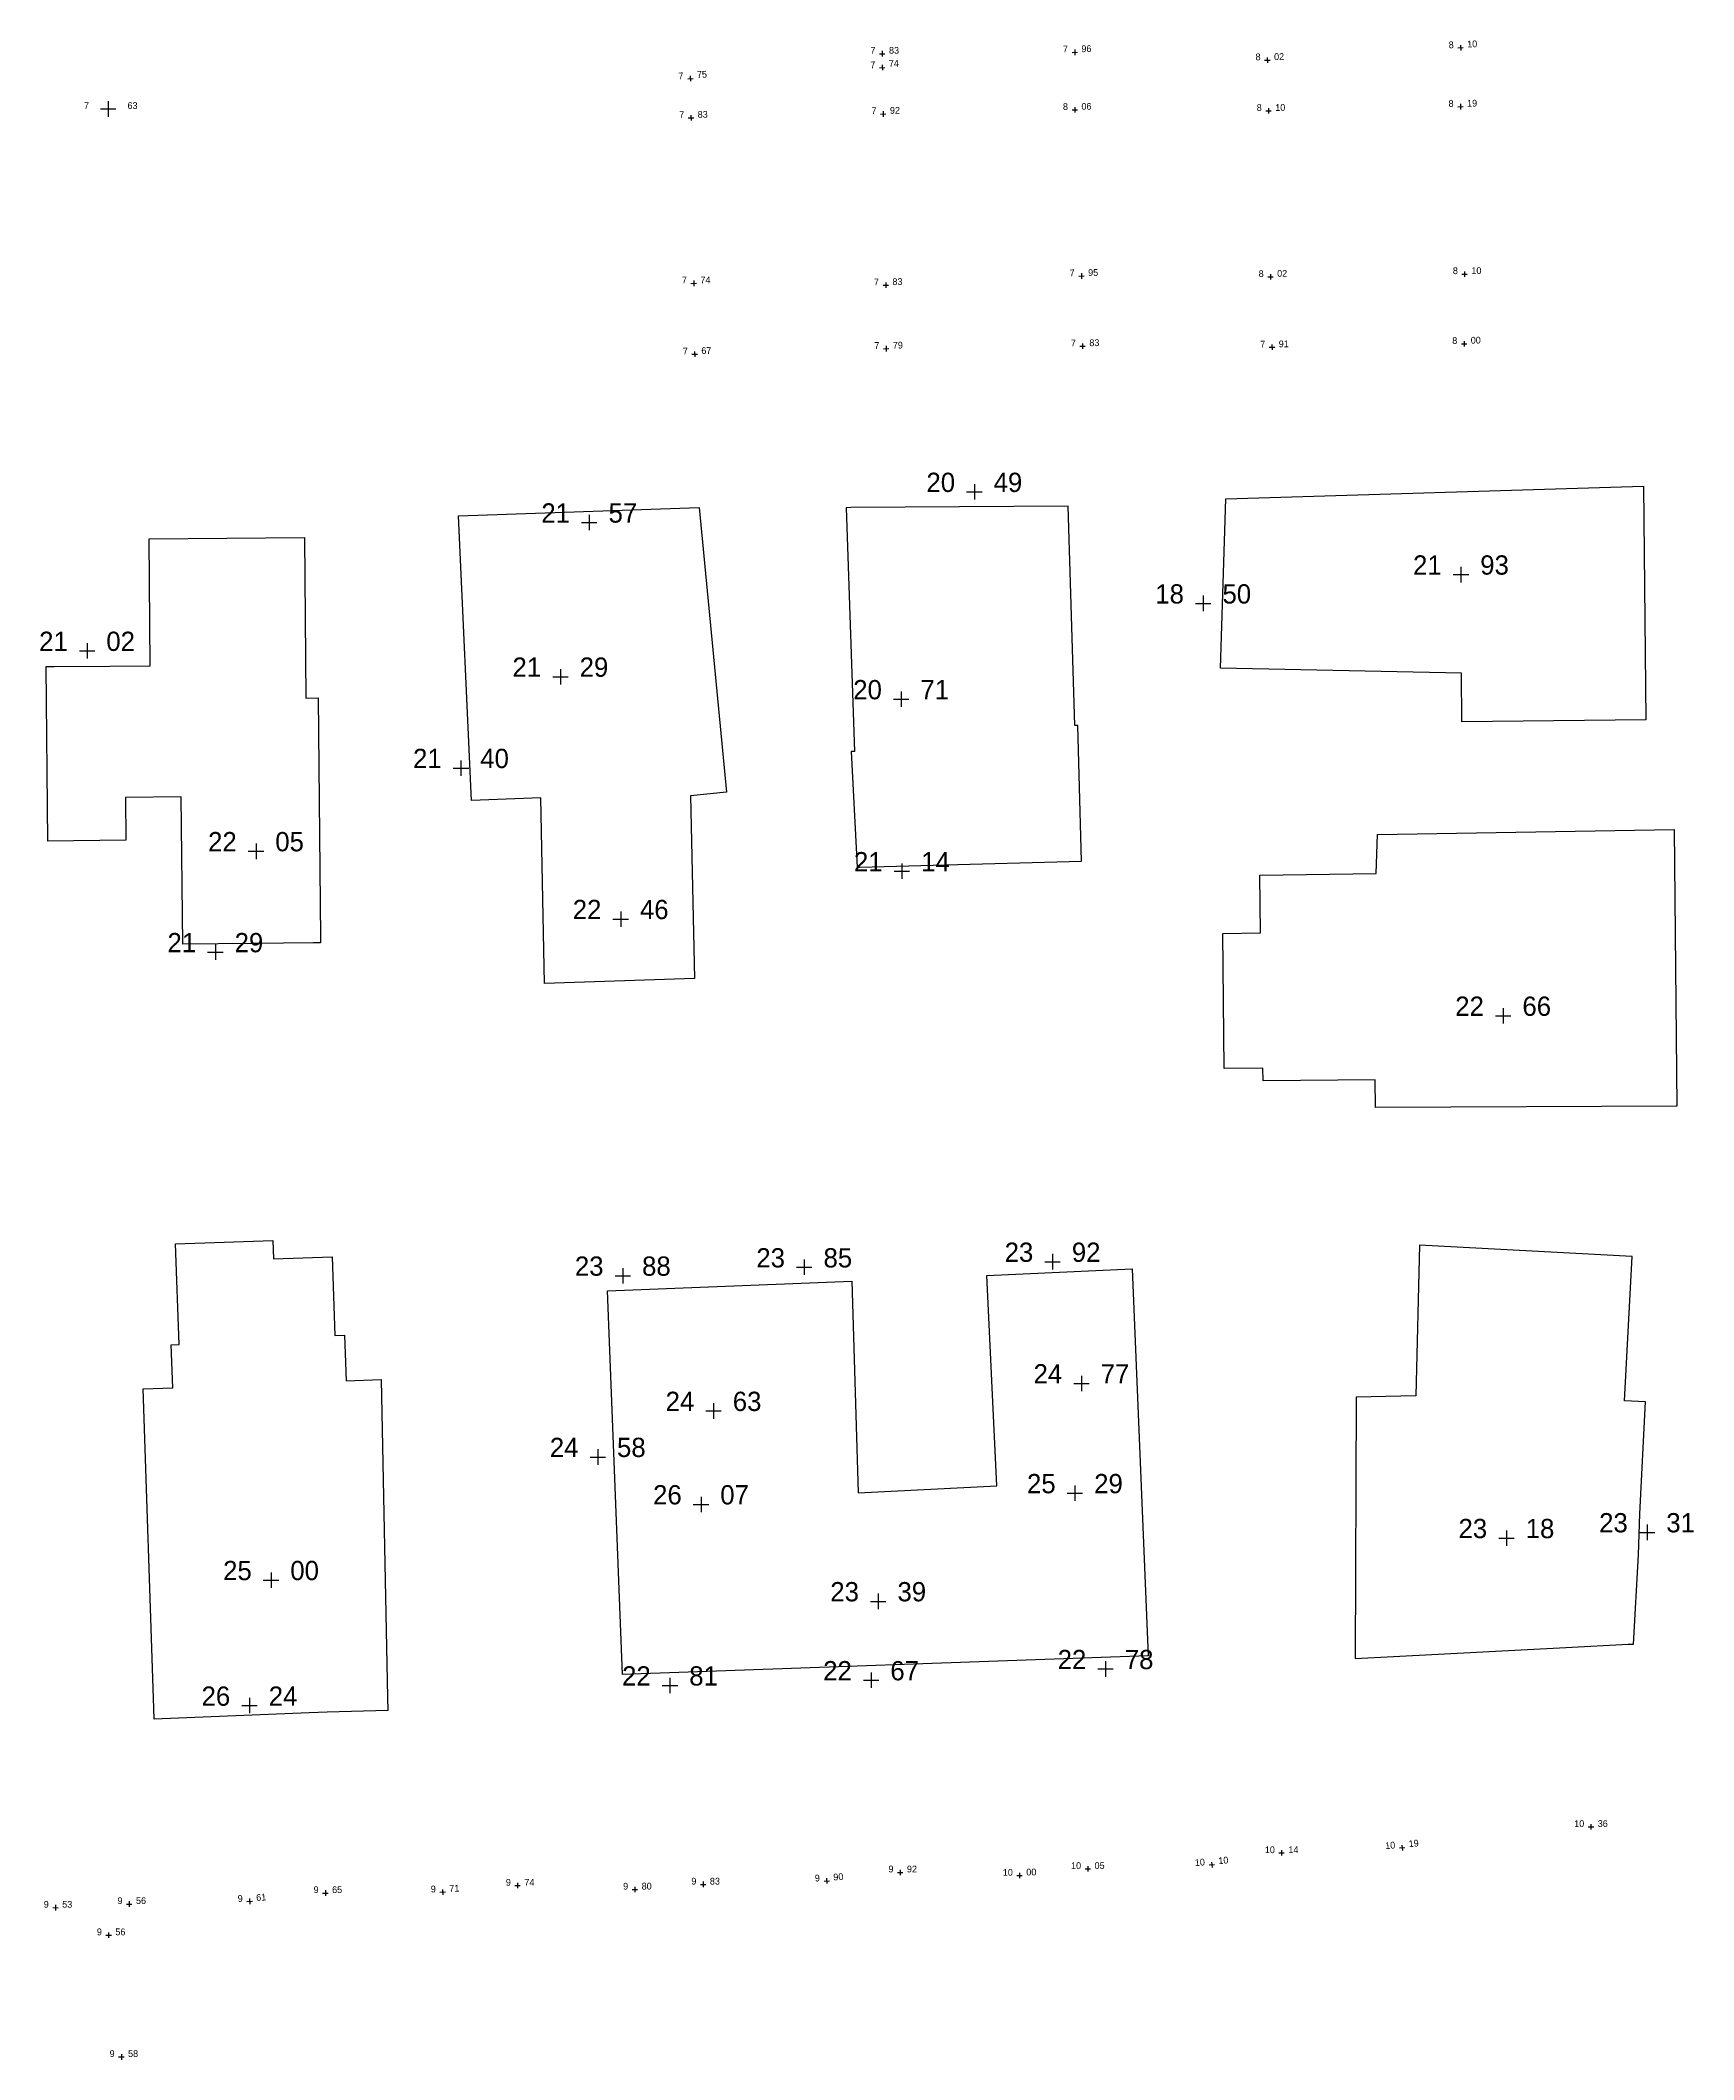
# Model space of a CAD drawing. Header units: inches. Extents: x 179019 to 255520, y 666000 to 809980.
# Drawn here: x 255429.7 to 255515.6, y 809351.8 to 809456.6 of the extents above; entities that cross this region are included whole.
import ezdxf
from ezdxf.enums import TextEntityAlignment as Align

# ---------------------------------------------------------------- set-up
doc = ezdxf.new("R2010")
doc.units = ezdxf.units.IN
doc.header["$MEASUREMENT"] = 0
for name, color, linetype in [('building levels', 6, 'Continuous'), ('orig buildings', 3, 'Continuous'), ('street levels', 5, 'Continuous')]:
    doc.layers.add(name, color=color, linetype=linetype)
doc.styles.add('hebtxt', font='hebtxt')

# ---------------------------------------------------------------- blocks, each defined once
blk = doc.blocks.new('1505')
for points in [[(-0.4, 0), (0.4, 0)], [(0, 0.4), (0, -0.4)]]:
    blk.add_lwpolyline(points)
at = {"style": 'hebtxt'}
blk.add_attdef('METER', text='', height=2, dxfattribs=at).set_placement((-1, 0), align=Align.RIGHT)
blk.add_attdef('CENTIMETER', (1, 0), '', height=2, dxfattribs=at)
blk = doc.blocks.new('1503')
for points in [[(-0.4, 0), (0.4, 0)], [(0, 0.4), (0, -0.4)]]:
    blk.add_lwpolyline(points)
at = {"style": 'hebtxt'}
blk.add_attdef('METER', text='', height=2, dxfattribs=at).set_placement((-1, 0), align=Align.RIGHT)
blk.add_attdef('CENTIMETER', (1, 0), '', height=2, dxfattribs=at)

msp = doc.modelspace()

# ---------------------------------------------------------------- linework, layer by layer
at = {"layer": 'orig buildings'}
for points, elevation in [([(255491.28, 809432.8), (255512.96, 809433.46), (255513.09, 809421.32), (255503.53, 809421.22), (255503.52, 809423.74), (255491.01, 809424)], 22.31), ([(255451.46, 809431.91), (255463.95, 809432.35), (255465.36, 809417.57), (255463.5, 809417.38), (255463.7, 809407.89), (255455.92, 809407.64), (255455.73, 809417.28), (255452.12, 809417.13)], 19.75), ([(255486.43, 809392.82), (255487.26, 809372.74), (255459.97, 809371.77), (255459.19, 809391.69), (255471.87, 809392.19), (255472.2, 809381.21), (255479.39, 809381.57), (255478.88, 809392.49)], 22.31)]:
    msp.add_lwpolyline(points, close=True, dxfattribs=dict(at, elevation=elevation))
for points in [[(255499.16, 809415.37), (255514.55, 809415.63), (255514.69, 809401.28), (255499.05, 809401.21), (255499.03, 809402.64), (255493.22, 809402.58), (255493.21, 809403.24), (255491.2, 809403.22), (255491.13, 809410.24), (255493.08, 809410.26), (255493.05, 809413.27), (255499.09, 809413.34), (255499.16, 809415.37)], [(255447.76, 809370.58), (255447.78, 809369.91), (255444.64, 809369.81), (255443.7, 809369.78), (255435.66, 809369.45), (255435.62, 809370.54), (255435.08, 809386.6), (255436.62, 809386.66), (255436.54, 809388.89), (255436.95, 809388.9), (255436.76, 809394.13), (255441.81, 809394.3), (255441.85, 809393.35), (255444.89, 809393.45), (255445.04, 809389.37), (255445.54, 809389.38), (255445.62, 809387.02), (255447.44, 809387.08)]]:
    msp.add_lwpolyline(points, close=True, dxfattribs=at)
for points in [[(255483.79, 809413.98, 22.7), (255483.61, 809421.03, 22.64), (255483.44, 809421.03, 22.64), (255483.1, 809432.41, 0), (255471.82, 809432.35, -0.02), (255471.57, 809432.33, 0), (255472, 809419.68, 22.39), (255471.84, 809419.68, 22.34), (255472.15, 809413.68, 22.46), (255472.29, 809413.68, 22.46), (255476.09, 809413.78, 22.54), (255483.79, 809413.98, 22.7)], [(255444.28, 809409.75, 22.15), (255443.91, 809409.75, 22.15), (255440.82, 809409.72, 22.18), (255437.14, 809409.68, 22.2), (255437.06, 809417.32, 22.13), (255434.17, 809417.29, 22.14), (255434.19, 809415.07, 22.16), (255430.14, 809415.03, 22.15), (255430.05, 809424.09, 22.27), (255430.46, 809424.09, 22.26), (255433.36, 809424.11, 22.2), (255435.45, 809424.13, 22.15), (255435.4, 809430.71, 21.71), (255443.45, 809430.78, 21.65), (255443.52, 809422.45, 23.28), (255444.17, 809422.46, 23.28), (255444.28, 809410.02, 22.17), (255444.28, 809409.75, 22.15)], [(255497.99, 809372.61, 0), (255508.94, 809373.17, -0.04), (255512.17, 809373.35, 0), (255512.44, 809373.35, 0), (255512.7, 809377.99, 24.36), (255512.78, 809380.11, 24.35), (255513.07, 809385.92, 0), (255511.98, 809385.97, 0), (255512.38, 809393.46, 0), (255501.33, 809394.05, 24.95), (255501.14, 809386.23, 24.85), (255498.05, 809386.17, 0.05), (255497.99, 809372.61, 0)]]:
    msp.add_polyline3d(points, close=True, dxfattribs=at)

# ---------------------------------------------------------------- block references
at = {"layer": 'building levels'}
ref = msp.add_blockref('1505', (255478.23, 809433.16, 20.49), dxfattribs=at)
ref.add_attrib('METER', '20', dxfattribs={"layer": '0', "height": 1, "style": 'hebtxt'}).set_placement((255477.23, 809433.15, 20.49), align=Align.RIGHT)
ref.add_attrib('CENTIMETER', '49', (255479.23, 809433.15, 20.49), dxfattribs={"layer": '0', "height": 1, "style": 'hebtxt'})
ref = msp.add_blockref('1505', (255458.24, 809431.57, 21.57), dxfattribs=at)
ref.add_attrib('METER', '21', dxfattribs={"layer": '0', "height": 1, "style": 'hebtxt'}).set_placement((255457.24, 809431.56, 21.57), align=Align.RIGHT)
ref.add_attrib('CENTIMETER', '57', (255459.24, 809431.56, 21.57), dxfattribs={"layer": '0', "height": 1, "style": 'hebtxt'})
ref = msp.add_blockref('1505', (255503.49, 809428.86, 21.93), dxfattribs=at)
ref.add_attrib('METER', '21', dxfattribs={"layer": '0', "height": 1, "style": 'hebtxt'}).set_placement((255502.49, 809428.86, 21.93), align=Align.RIGHT)
ref.add_attrib('CENTIMETER', '93', (255504.49, 809428.86, 21.93), dxfattribs={"layer": '0', "height": 1, "style": 'hebtxt'})
ref = msp.add_blockref('1505', (255490.11, 809427.37, 18.5), dxfattribs=at)
ref.add_attrib('METER', '18', dxfattribs={"layer": '0', "height": 1, "style": 'hebtxt'}).set_placement((255489.11, 809427.36, 18.5), align=Align.RIGHT)
ref.add_attrib('CENTIMETER', '50', (255491.11, 809427.36, 18.5), dxfattribs={"layer": '0', "height": 1, "style": 'hebtxt'})
ref = msp.add_blockref('1505', (255432.17, 809424.91, 21.02), dxfattribs=at)
ref.add_attrib('METER', '21', dxfattribs={"layer": '0', "height": 1, "style": 'hebtxt'}).set_placement((255431.17, 809424.9, 21.02), align=Align.RIGHT)
ref.add_attrib('CENTIMETER', '02', (255433.17, 809424.9, 21.02), dxfattribs={"layer": '0', "height": 1, "style": 'hebtxt'})
ref = msp.add_blockref('1505', (255456.74, 809423.56, 21.29), dxfattribs=at)
ref.add_attrib('METER', '21', dxfattribs={"layer": '0', "height": 1, "style": 'hebtxt'}).set_placement((255455.74, 809423.56, 21.29), align=Align.RIGHT)
ref.add_attrib('CENTIMETER', '29', (255457.74, 809423.56, 21.29), dxfattribs={"layer": '0', "height": 1, "style": 'hebtxt'})
ref = msp.add_blockref('1505', (255474.43, 809422.39, 20.71), dxfattribs=at)
ref.add_attrib('METER', '20', dxfattribs={"layer": '0', "height": 1, "style": 'hebtxt'}).set_placement((255473.43, 809422.39, 20.71), align=Align.RIGHT)
ref.add_attrib('CENTIMETER', '71', (255475.43, 809422.39, 20.71), dxfattribs={"layer": '0', "height": 1, "style": 'hebtxt'})
ref = msp.add_blockref('1505', (255451.58, 809418.82, 21.4), dxfattribs=at)
ref.add_attrib('METER', '21', dxfattribs={"layer": '0', "height": 1, "style": 'hebtxt'}).set_placement((255450.58, 809418.82, 21.4), align=Align.RIGHT)
ref.add_attrib('CENTIMETER', '40', (255452.58, 809418.82, 21.4), dxfattribs={"layer": '0', "height": 1, "style": 'hebtxt'})
ref = msp.add_blockref('1505', (255440.94, 809414.5, 22.05), dxfattribs=at)
ref.add_attrib('METER', '22', dxfattribs={"layer": '0', "height": 1, "style": 'hebtxt'}).set_placement((255439.94, 809414.5, 22.05), align=Align.RIGHT)
ref.add_attrib('CENTIMETER', '05', (255441.94, 809414.5, 22.05), dxfattribs={"layer": '0', "height": 1, "style": 'hebtxt'})
ref = msp.add_blockref('1505', (255474.47, 809413.47, 21.14), dxfattribs=at)
ref.add_attrib('METER', '21', dxfattribs={"layer": '0', "height": 1, "style": 'hebtxt'}).set_placement((255473.47, 809413.46, 21.14), align=Align.RIGHT)
ref.add_attrib('CENTIMETER', '14', (255475.47, 809413.46, 21.14), dxfattribs={"layer": '0', "height": 1, "style": 'hebtxt'})
ref = msp.add_blockref('1505', (255459.87, 809410.98, 22.46), dxfattribs=at)
ref.add_attrib('METER', '22', dxfattribs={"layer": '0', "height": 1, "style": 'hebtxt'}).set_placement((255458.87, 809410.98, 22.46), align=Align.RIGHT)
ref.add_attrib('CENTIMETER', '46', (255460.87, 809410.98, 22.46), dxfattribs={"layer": '0', "height": 1, "style": 'hebtxt'})
ref = msp.add_blockref('1505', (255438.83, 809409.27, 21.29), dxfattribs=at)
ref.add_attrib('METER', '21', dxfattribs={"layer": '0', "height": 1, "style": 'hebtxt'}).set_placement((255437.83, 809409.26, 21.29), align=Align.RIGHT)
ref.add_attrib('CENTIMETER', '29', (255439.83, 809409.26, 21.29), dxfattribs={"layer": '0', "height": 1, "style": 'hebtxt'})
ref = msp.add_blockref('1505', (255505.68, 809405.96, 22.66), dxfattribs=at)
ref.add_attrib('METER', '22', dxfattribs={"layer": '0', "height": 1, "style": 'hebtxt'}).set_placement((255504.68, 809405.96, 22.66), align=Align.RIGHT)
ref.add_attrib('CENTIMETER', '66', (255506.68, 809405.96, 22.66), dxfattribs={"layer": '0', "height": 1, "style": 'hebtxt'})
ref = msp.add_blockref('1505', (255459.98, 809392.47, 23.88), dxfattribs=at)
ref.add_attrib('METER', '23', dxfattribs={"layer": '0', "height": 1, "style": 'hebtxt'}).set_placement((255458.98, 809392.47, 23.88), align=Align.RIGHT)
ref.add_attrib('CENTIMETER', '88', (255460.98, 809392.47, 23.88), dxfattribs={"layer": '0', "height": 1, "style": 'hebtxt'})
ref = msp.add_blockref('1505', (255469.4, 809392.91, 23.85), dxfattribs=at)
ref.add_attrib('METER', '23', dxfattribs={"layer": '0', "height": 1, "style": 'hebtxt'}).set_placement((255468.4, 809392.9, 23.85), align=Align.RIGHT)
ref.add_attrib('CENTIMETER', '85', (255470.4, 809392.9, 23.85), dxfattribs={"layer": '0', "height": 1, "style": 'hebtxt'})
ref = msp.add_blockref('1505', (255482.29, 809393.2, 23.92), dxfattribs=at)
ref.add_attrib('METER', '23', dxfattribs={"layer": '0', "height": 1, "style": 'hebtxt'}).set_placement((255481.29, 809393.19, 23.92), align=Align.RIGHT)
ref.add_attrib('CENTIMETER', '92', (255483.29, 809393.19, 23.92), dxfattribs={"layer": '0', "height": 1, "style": 'hebtxt'})
ref = msp.add_blockref('1505', (255483.79, 809386.88, 24.77), dxfattribs=at)
ref.add_attrib('METER', '24', dxfattribs={"layer": '0', "height": 1, "style": 'hebtxt'}).set_placement((255482.79, 809386.88, 24.77), align=Align.RIGHT)
ref.add_attrib('CENTIMETER', '77', (255484.79, 809386.88, 24.77), dxfattribs={"layer": '0', "height": 1, "style": 'hebtxt'})
ref = msp.add_blockref('1505', (255464.69, 809385.45, 24.63), dxfattribs=at)
ref.add_attrib('METER', '24', dxfattribs={"layer": '0', "height": 1, "style": 'hebtxt'}).set_placement((255463.69, 809385.45, 24.63), align=Align.RIGHT)
ref.add_attrib('CENTIMETER', '63', (255465.69, 809385.45, 24.63), dxfattribs={"layer": '0', "height": 1, "style": 'hebtxt'})
ref = msp.add_blockref('1505', (255458.68, 809383.06, 24.58), dxfattribs=at)
ref.add_attrib('METER', '24', dxfattribs={"layer": '0', "height": 1, "style": 'hebtxt'}).set_placement((255457.68, 809383.06, 24.58), align=Align.RIGHT)
ref.add_attrib('CENTIMETER', '58', (255459.68, 809383.06, 24.58), dxfattribs={"layer": '0', "height": 1, "style": 'hebtxt'})
ref = msp.add_blockref('1505', (255483.45, 809381.18, 25.29), dxfattribs=at)
ref.add_attrib('METER', '25', dxfattribs={"layer": '0', "height": 1, "style": 'hebtxt'}).set_placement((255482.45, 809381.18, 25.29), align=Align.RIGHT)
ref.add_attrib('CENTIMETER', '29', (255484.45, 809381.18, 25.29), dxfattribs={"layer": '0', "height": 1, "style": 'hebtxt'})
ref = msp.add_blockref('1505', (255464.04, 809380.6, 26.07), dxfattribs=at)
ref.add_attrib('METER', '26', dxfattribs={"layer": '0', "height": 1, "style": 'hebtxt'}).set_placement((255463.04, 809380.6, 26.07), align=Align.RIGHT)
ref.add_attrib('CENTIMETER', '07', (255465.04, 809380.6, 26.07), dxfattribs={"layer": '0', "height": 1, "style": 'hebtxt'})
ref = msp.add_blockref('1505', (255505.85, 809378.85, 23.18), dxfattribs=at)
ref.add_attrib('METER', '23', dxfattribs={"layer": '0', "height": 1, "style": 'hebtxt'}).set_placement((255504.85, 809378.85, 23.18), align=Align.RIGHT)
ref.add_attrib('CENTIMETER', '18', (255506.85, 809378.85, 23.18), dxfattribs={"layer": '0', "height": 1, "style": 'hebtxt'})
ref = msp.add_blockref('1505', (255513.15, 809379.15, 23.31), dxfattribs=at)
ref.add_attrib('METER', '23', dxfattribs={"layer": '0', "height": 1, "style": 'hebtxt'}).set_placement((255512.15, 809379.15, 23.31), align=Align.RIGHT)
ref.add_attrib('CENTIMETER', '31', (255514.15, 809379.15, 23.31), dxfattribs={"layer": '0', "height": 1, "style": 'hebtxt'})
ref = msp.add_blockref('1505', (255441.72, 809376.67, 25), dxfattribs=at)
ref.add_attrib('METER', '25', dxfattribs={"layer": '0', "height": 1, "style": 'hebtxt'}).set_placement((255440.72, 809376.67, 25), align=Align.RIGHT)
ref.add_attrib('CENTIMETER', '00', (255442.72, 809376.67, 25), dxfattribs={"layer": '0', "height": 1, "style": 'hebtxt'})
ref = msp.add_blockref('1505', (255473.24, 809375.57, 23.39), dxfattribs=at)
ref.add_attrib('METER', '23', dxfattribs={"layer": '0', "height": 1, "style": 'hebtxt'}).set_placement((255472.24, 809375.57, 23.39), align=Align.RIGHT)
ref.add_attrib('CENTIMETER', '39', (255474.24, 809375.57, 23.39), dxfattribs={"layer": '0', "height": 1, "style": 'hebtxt'})
ref = msp.add_blockref('1505', (255485.04, 809372.06, 22.78), dxfattribs=at)
ref.add_attrib('METER', '22', dxfattribs={"layer": '0', "height": 1, "style": 'hebtxt'}).set_placement((255484.04, 809372.05, 22.78), align=Align.RIGHT)
ref.add_attrib('CENTIMETER', '78', (255486.04, 809372.05, 22.78), dxfattribs={"layer": '0', "height": 1, "style": 'hebtxt'})
ref = msp.add_blockref('1505', (255462.43, 809371.2, 22.81), dxfattribs=at)
ref.add_attrib('METER', '22', dxfattribs={"layer": '0', "height": 1, "style": 'hebtxt'}).set_placement((255461.43, 809371.2, 22.81), align=Align.RIGHT)
ref.add_attrib('CENTIMETER', '81', (255463.43, 809371.2, 22.81), dxfattribs={"layer": '0', "height": 1, "style": 'hebtxt'})
ref = msp.add_blockref('1505', (255472.87, 809371.48, 22.67), dxfattribs=at)
ref.add_attrib('METER', '22', dxfattribs={"layer": '0', "height": 1, "style": 'hebtxt'}).set_placement((255471.87, 809371.47, 22.67), align=Align.RIGHT)
ref.add_attrib('CENTIMETER', '67', (255473.87, 809371.47, 22.67), dxfattribs={"layer": '0', "height": 1, "style": 'hebtxt'})
ref = msp.add_blockref('1505', (255440.6, 809370.16, 26.24), dxfattribs=at)
ref.add_attrib('METER', '26', dxfattribs={"layer": '0', "height": 1, "style": 'hebtxt'}).set_placement((255439.6, 809370.15, 26.24), align=Align.RIGHT)
ref.add_attrib('CENTIMETER', '24', (255441.6, 809370.15, 26.24), dxfattribs={"layer": '0', "height": 1, "style": 'hebtxt'})
at = {"layer": 'street levels'}
ref = msp.add_blockref('1503', (255503.47, 809456.21), dxfattribs=dict(at, xscale=0.35, yscale=0.35, zscale=0.35, rotation=2.124925287331975))
ref.add_attrib('METER', '8', dxfattribs={"layer": '0', "height": 0.35, "rotation": 2.1249, "style": 'hebtxt'}).set_placement((255503.12, 809456.19), align=Align.RIGHT)
ref.add_attrib('CENTIMETER', '10', (255503.82, 809456.22), dxfattribs={"layer": '0', "height": 0.35, "rotation": 2.1249, "style": 'hebtxt'})
ref = msp.add_blockref('1503', (255473.45, 809455.18), dxfattribs=dict(at, xscale=0.35, yscale=0.35, zscale=0.35, rotation=3.42180774476755))
ref.add_attrib('METER', '7', dxfattribs={"layer": '0', "height": 0.35, "rotation": 3.4218, "style": 'hebtxt'}).set_placement((255473.1, 809455.15), align=Align.RIGHT)
ref.add_attrib('CENTIMETER', '74', (255473.8, 809455.2), dxfattribs={"layer": '0', "height": 0.35, "rotation": 3.4218, "style": 'hebtxt'})
ref = msp.add_blockref('1503', (255473.45, 809455.9), dxfattribs=dict(at, xscale=0.35, yscale=0.35, zscale=0.35))
ref.add_attrib('METER', '7', dxfattribs={"layer": '0', "height": 0.35, "style": 'hebtxt'}).set_placement((255473.1, 809455.9), align=Align.RIGHT)
ref.add_attrib('CENTIMETER', '83', (255473.8, 809455.9), dxfattribs={"layer": '0', "height": 0.35, "style": 'hebtxt'})
ref = msp.add_blockref('1503', (255483.44, 809455.97), dxfattribs=dict(at, xscale=0.35, yscale=0.35, zscale=0.35, rotation=0.6766756987600939))
ref.add_attrib('METER', '7', dxfattribs={"layer": '0', "height": 0.35, "rotation": 0.6767, "style": 'hebtxt'}).set_placement((255483.09, 809455.97), align=Align.RIGHT)
ref.add_attrib('CENTIMETER', '96', (255483.79, 809455.98), dxfattribs={"layer": '0', "height": 0.35, "rotation": 0.6767, "style": 'hebtxt'})
ref = msp.add_blockref('1503', (255493.44, 809455.56), dxfattribs=dict(at, xscale=0.35, yscale=0.35, zscale=0.35, rotation=0.918071284092258))
ref.add_attrib('METER', '8', dxfattribs={"layer": '0', "height": 0.35, "rotation": 0.9181, "style": 'hebtxt'}).set_placement((255493.09, 809455.56), align=Align.RIGHT)
ref.add_attrib('CENTIMETER', '02', (255493.79, 809455.57), dxfattribs={"layer": '0', "height": 0.35, "rotation": 0.9181, "style": 'hebtxt'})
ref = msp.add_blockref('1503', (255463.49, 809454.61), dxfattribs=dict(at, xscale=0.35, yscale=0.35, zscale=0.35, rotation=3.81407483419359))
ref.add_attrib('METER', '7', dxfattribs={"layer": '0', "height": 0.35, "rotation": 3.8141, "style": 'hebtxt'}).set_placement((255463.14, 809454.58), align=Align.RIGHT)
ref.add_attrib('CENTIMETER', '75', (255463.84, 809454.63), dxfattribs={"layer": '0', "height": 0.35, "rotation": 3.8141, "style": 'hebtxt'})
ref = msp.add_blockref('1503', (255433.27, 809453.03, 7.63), dxfattribs=at)
ref.add_attrib('METER', '7', dxfattribs={"layer": '0', "height": 0.35, "style": 'hebtxt'}).set_placement((255432.27, 809453.03, 7.63), align=Align.RIGHT)
ref.add_attrib('CENTIMETER', '63', (255434.27, 809453.03, 7.63), dxfattribs={"layer": '0', "height": 0.35, "style": 'hebtxt'})
ref = msp.add_blockref('1503', (255483.44, 809452.99), dxfattribs=dict(at, xscale=0.35, yscale=0.35, zscale=0.35, rotation=0.6785654597872781))
ref.add_attrib('METER', '8', dxfattribs={"layer": '0', "height": 0.35, "rotation": 0.6786, "style": 'hebtxt'}).set_placement((255483.09, 809452.98), align=Align.RIGHT)
ref.add_attrib('CENTIMETER', '06', (255483.79, 809452.99), dxfattribs={"layer": '0', "height": 0.35, "rotation": 0.6786, "style": 'hebtxt'})
ref = msp.add_blockref('1503', (255493.5, 809452.93), dxfattribs=dict(at, xscale=0.35, yscale=0.35, zscale=0.35, rotation=0.5739125662789312))
ref.add_attrib('METER', '8', dxfattribs={"layer": '0', "height": 0.35, "rotation": 0.5739, "style": 'hebtxt'}).set_placement((255493.15, 809452.93), align=Align.RIGHT)
ref.add_attrib('CENTIMETER', '10', (255493.85, 809452.93), dxfattribs={"layer": '0', "height": 0.35, "rotation": 0.5739, "style": 'hebtxt'})
ref = msp.add_blockref('1503', (255503.46, 809453.15), dxfattribs=dict(at, xscale=0.35, yscale=0.35, zscale=0.35, rotation=0.6964912110561002))
ref.add_attrib('METER', '8', dxfattribs={"layer": '0', "height": 0.35, "rotation": 0.6965, "style": 'hebtxt'}).set_placement((255503.11, 809453.14), align=Align.RIGHT)
ref.add_attrib('CENTIMETER', '19', (255503.81, 809453.15), dxfattribs={"layer": '0', "height": 0.35, "rotation": 0.6965, "style": 'hebtxt'})
ref = msp.add_blockref('1503', (255463.52, 809452.57), dxfattribs=dict(at, xscale=0.35, yscale=0.35, zscale=0.35, rotation=0.7065264899494089))
ref.add_attrib('METER', '7', dxfattribs={"layer": '0', "height": 0.35, "rotation": 0.7065, "style": 'hebtxt'}).set_placement((255463.17, 809452.56), align=Align.RIGHT)
ref.add_attrib('CENTIMETER', '83', (255463.87, 809452.57), dxfattribs={"layer": '0', "height": 0.35, "rotation": 0.7065, "style": 'hebtxt'})
ref = msp.add_blockref('1503', (255473.5, 809452.77), dxfattribs=dict(at, xscale=0.35, yscale=0.35, zscale=0.35, rotation=0.796774371474361))
ref.add_attrib('METER', '7', dxfattribs={"layer": '0', "height": 0.35, "rotation": 0.7968, "style": 'hebtxt'}).set_placement((255473.15, 809452.77), align=Align.RIGHT)
ref.add_attrib('CENTIMETER', '92', (255473.85, 809452.78), dxfattribs={"layer": '0', "height": 0.35, "rotation": 0.7968, "style": 'hebtxt'})
ref = msp.add_blockref('1503', (255463.66, 809443.98), dxfattribs=dict(at, xscale=0.35, yscale=0.35, zscale=0.35, rotation=0.106497608270077))
ref.add_attrib('METER', '7', dxfattribs={"layer": '0', "height": 0.35, "rotation": 0.1065, "style": 'hebtxt'}).set_placement((255463.31, 809443.98), align=Align.RIGHT)
ref.add_attrib('CENTIMETER', '74', (255464.01, 809443.98), dxfattribs={"layer": '0', "height": 0.35, "rotation": 0.1065, "style": 'hebtxt'})
ref = msp.add_blockref('1503', (255473.63, 809443.89), dxfattribs=dict(at, xscale=0.35, yscale=0.35, zscale=0.35, rotation=0.7700432463119988))
ref.add_attrib('METER', '7', dxfattribs={"layer": '0', "height": 0.35, "rotation": 0.77, "style": 'hebtxt'}).set_placement((255473.28, 809443.88), align=Align.RIGHT)
ref.add_attrib('CENTIMETER', '83', (255473.98, 809443.89), dxfattribs={"layer": '0', "height": 0.35, "rotation": 0.77, "style": 'hebtxt'})
ref = msp.add_blockref('1503', (255483.79, 809444.36), dxfattribs=dict(at, xscale=0.35, yscale=0.35, zscale=0.35, rotation=1.054897613888946))
ref.add_attrib('METER', '7', dxfattribs={"layer": '0', "height": 0.35, "rotation": 1.0549, "style": 'hebtxt'}).set_placement((255483.44, 809444.35), align=Align.RIGHT)
ref.add_attrib('CENTIMETER', '95', (255484.14, 809444.36), dxfattribs={"layer": '0', "height": 0.35, "rotation": 1.0549, "style": 'hebtxt'})
ref = msp.add_blockref('1503', (255493.6, 809444.32), dxfattribs=dict(at, xscale=0.35, yscale=0.35, zscale=0.35, rotation=0.4578428702454471))
ref.add_attrib('METER', '8', dxfattribs={"layer": '0', "height": 0.35, "rotation": 0.4578, "style": 'hebtxt'}).set_placement((255493.25, 809444.31), align=Align.RIGHT)
ref.add_attrib('CENTIMETER', '02', (255493.95, 809444.32), dxfattribs={"layer": '0', "height": 0.35, "rotation": 0.4578, "style": 'hebtxt'})
ref = msp.add_blockref('1503', (255503.68, 809444.46), dxfattribs=dict(at, xscale=0.35, yscale=0.35, zscale=0.35, rotation=0.402139438219293))
ref.add_attrib('METER', '8', dxfattribs={"layer": '0', "height": 0.35, "rotation": 0.4021, "style": 'hebtxt'}).set_placement((255503.33, 809444.46), align=Align.RIGHT)
ref.add_attrib('CENTIMETER', '10', (255504.03, 809444.46), dxfattribs={"layer": '0', "height": 0.35, "rotation": 0.4021, "style": 'hebtxt'})
ref = msp.add_blockref('1503', (255463.71, 809440.3), dxfattribs=dict(at, xscale=0.35, yscale=0.35, zscale=0.35, rotation=1.540725375977439))
ref.add_attrib('METER', '7', dxfattribs={"layer": '0', "height": 0.35, "rotation": 1.5407, "style": 'hebtxt'}).set_placement((255463.36, 809440.29), align=Align.RIGHT)
ref.add_attrib('CENTIMETER', '67', (255464.06, 809440.31), dxfattribs={"layer": '0', "height": 0.35, "rotation": 1.5407, "style": 'hebtxt'})
ref = msp.add_blockref('1503', (255473.65, 809440.59), dxfattribs=dict(at, xscale=0.35, yscale=0.35, zscale=0.35, rotation=0.889728204301876))
ref.add_attrib('METER', '7', dxfattribs={"layer": '0', "height": 0.35, "rotation": 0.8897, "style": 'hebtxt'}).set_placement((255473.3, 809440.58), align=Align.RIGHT)
ref.add_attrib('CENTIMETER', '79', (255474, 809440.59), dxfattribs={"layer": '0', "height": 0.35, "rotation": 0.8897, "style": 'hebtxt'})
ref = msp.add_blockref('1503', (255483.85, 809440.72), dxfattribs=dict(at, xscale=0.35, yscale=0.35, zscale=0.35, rotation=0.268107117338975))
ref.add_attrib('METER', '7', dxfattribs={"layer": '0', "height": 0.35, "rotation": 0.2681, "style": 'hebtxt'}).set_placement((255483.5, 809440.71), align=Align.RIGHT)
ref.add_attrib('CENTIMETER', '83', (255484.2, 809440.72), dxfattribs={"layer": '0', "height": 0.35, "rotation": 0.2681, "style": 'hebtxt'})
ref = msp.add_blockref('1503', (255493.68, 809440.66), dxfattribs=dict(at, xscale=0.35, yscale=0.35, zscale=0.35, rotation=0.7023958604942971))
ref.add_attrib('METER', '7', dxfattribs={"layer": '0', "height": 0.35, "rotation": 0.7024, "style": 'hebtxt'}).set_placement((255493.33, 809440.65), align=Align.RIGHT)
ref.add_attrib('CENTIMETER', '91', (255494.03, 809440.66), dxfattribs={"layer": '0', "height": 0.35, "rotation": 0.7024, "style": 'hebtxt'})
ref = msp.add_blockref('1503', (255503.65, 809440.84), dxfattribs=dict(at, xscale=0.35, yscale=0.35, zscale=0.35, rotation=0.9352643211287679))
ref.add_attrib('METER', '8', dxfattribs={"layer": '0', "height": 0.35, "rotation": 0.9353, "style": 'hebtxt'}).set_placement((255503.3, 809440.84), align=Align.RIGHT)
ref.add_attrib('CENTIMETER', '00', (255504, 809440.85), dxfattribs={"layer": '0', "height": 0.35, "rotation": 0.9353, "style": 'hebtxt'})
ref = msp.add_blockref('1503', (255510.24, 809363.86, 10.37), dxfattribs=dict(at, xscale=0.35, yscale=0.35, zscale=0.35))
ref.add_attrib('METER', '10', dxfattribs={"layer": '0', "height": 0.35, "style": 'hebtxt'}).set_placement((255509.89, 809363.86, 10.37), align=Align.RIGHT)
ref.add_attrib('CENTIMETER', '36', (255510.59, 809363.86, 10.37), dxfattribs={"layer": '0', "height": 0.35, "style": 'hebtxt'})
ref = msp.add_blockref('1503', (255500.44, 809362.78), dxfattribs=dict(at, xscale=0.35, yscale=0.35, zscale=0.35, rotation=4.77582235348016))
ref.add_attrib('METER', '10', dxfattribs={"layer": '0', "height": 0.35, "rotation": 4.7758, "style": 'hebtxt'}).set_placement((255500.09, 809362.75), align=Align.RIGHT)
ref.add_attrib('CENTIMETER', '19', (255500.79, 809362.81), dxfattribs={"layer": '0', "height": 0.35, "rotation": 4.7758, "style": 'hebtxt'})
ref = msp.add_blockref('1503', (255484.12, 809361.68), dxfattribs=dict(at, xscale=0.35, yscale=0.35, zscale=0.35))
ref.add_attrib('METER', '10', dxfattribs={"layer": '0', "height": 0.35, "style": 'hebtxt'}).set_placement((255483.77, 809361.68), align=Align.RIGHT)
ref.add_attrib('CENTIMETER', '05', (255484.47, 809361.68), dxfattribs={"layer": '0', "height": 0.35, "style": 'hebtxt'})
ref = msp.add_blockref('1503', (255490.56, 809361.9), dxfattribs=dict(at, xscale=0.35, yscale=0.35, zscale=0.35, rotation=4.77582235348016))
ref.add_attrib('METER', '10', dxfattribs={"layer": '0', "height": 0.35, "rotation": 4.7758, "style": 'hebtxt'}).set_placement((255490.21, 809361.87), align=Align.RIGHT)
ref.add_attrib('CENTIMETER', '10', (255490.91, 809361.93), dxfattribs={"layer": '0', "height": 0.35, "rotation": 4.7758, "style": 'hebtxt'})
ref = msp.add_blockref('1503', (255494.18, 809362.51), dxfattribs=dict(at, xscale=0.35, yscale=0.35, zscale=0.35))
ref.add_attrib('METER', '10', dxfattribs={"layer": '0', "height": 0.35, "style": 'hebtxt'}).set_placement((255493.83, 809362.5), align=Align.RIGHT)
ref.add_attrib('CENTIMETER', '14', (255494.53, 809362.5), dxfattribs={"layer": '0', "height": 0.35, "style": 'hebtxt'})
ref = msp.add_blockref('1503', (255454.52, 809360.82), dxfattribs=dict(at, xscale=0.35, yscale=0.35, zscale=0.35))
ref.add_attrib('METER', '9', dxfattribs={"layer": '0', "height": 0.35, "style": 'hebtxt'}).set_placement((255454.17, 809360.81), align=Align.RIGHT)
ref.add_attrib('CENTIMETER', '74', (255454.87, 809360.81), dxfattribs={"layer": '0', "height": 0.35, "style": 'hebtxt'})
ref = msp.add_blockref('1503', (255464.15, 809360.88), dxfattribs=dict(at, xscale=0.35, yscale=0.35, zscale=0.35))
ref.add_attrib('METER', '9', dxfattribs={"layer": '0', "height": 0.35, "style": 'hebtxt'}).set_placement((255463.8, 809360.87), align=Align.RIGHT)
ref.add_attrib('CENTIMETER', '83', (255464.5, 809360.87), dxfattribs={"layer": '0', "height": 0.35, "style": 'hebtxt'})
ref = msp.add_blockref('1503', (255470.57, 809361.06), dxfattribs=dict(at, xscale=0.35, yscale=0.35, zscale=0.35, rotation=3.493903924459788))
ref.add_attrib('METER', '9', dxfattribs={"layer": '0', "height": 0.35, "rotation": 3.4939, "style": 'hebtxt'}).set_placement((255470.22, 809361.04), align=Align.RIGHT)
ref.add_attrib('CENTIMETER', '90', (255470.92, 809361.08), dxfattribs={"layer": '0', "height": 0.35, "rotation": 3.4939, "style": 'hebtxt'})
ref = msp.add_blockref('1503', (255474.38, 809361.5), dxfattribs=dict(at, xscale=0.35, yscale=0.35, zscale=0.35))
ref.add_attrib('METER', '9', dxfattribs={"layer": '0', "height": 0.35, "style": 'hebtxt'}).set_placement((255474.03, 809361.5), align=Align.RIGHT)
ref.add_attrib('CENTIMETER', '92', (255474.73, 809361.5), dxfattribs={"layer": '0', "height": 0.35, "style": 'hebtxt'})
ref = msp.add_blockref('1503', (255480.58, 809361.34), dxfattribs=dict(at, xscale=0.35, yscale=0.35, zscale=0.35, rotation=0.6908160203144701))
ref.add_attrib('METER', '10', dxfattribs={"layer": '0', "height": 0.35, "rotation": 0.6908, "style": 'hebtxt'}).set_placement((255480.23, 809361.33), align=Align.RIGHT)
ref.add_attrib('CENTIMETER', '00', (255480.93, 809361.34), dxfattribs={"layer": '0', "height": 0.35, "rotation": 0.6908, "style": 'hebtxt'})
ref = msp.add_blockref('1503', (255430.53, 809359.67), dxfattribs=dict(at, xscale=0.35, yscale=0.35, zscale=0.35, rotation=359.7992366097616))
ref.add_attrib('METER', '9', dxfattribs={"layer": '0', "height": 0.35, "rotation": 359.7992, "style": 'hebtxt'}).set_placement((255430.18, 809359.67), align=Align.RIGHT)
ref.add_attrib('CENTIMETER', '53', (255430.88, 809359.67), dxfattribs={"layer": '0', "height": 0.35, "rotation": 359.7992, "style": 'hebtxt'})
ref = msp.add_blockref('1503', (255434.36, 809359.86), dxfattribs=dict(at, xscale=0.35, yscale=0.35, zscale=0.35))
ref.add_attrib('METER', '9', dxfattribs={"layer": '0', "height": 0.35, "style": 'hebtxt'}).set_placement((255434.01, 809359.86), align=Align.RIGHT)
ref.add_attrib('CENTIMETER', '56', (255434.71, 809359.86), dxfattribs={"layer": '0', "height": 0.35, "style": 'hebtxt'})
ref = msp.add_blockref('1503', (255440.61, 809360), dxfattribs=dict(at, xscale=0.35, yscale=0.35, zscale=0.35, rotation=3.189083691427121))
ref.add_attrib('METER', '9', dxfattribs={"layer": '0', "height": 0.35, "rotation": 3.1891, "style": 'hebtxt'}).set_placement((255440.26, 809359.98), align=Align.RIGHT)
ref.add_attrib('CENTIMETER', '61', (255440.96, 809360.02), dxfattribs={"layer": '0', "height": 0.35, "rotation": 3.1891, "style": 'hebtxt'})
ref = msp.add_blockref('1503', (255444.54, 809360.43), dxfattribs=dict(at, xscale=0.35, yscale=0.35, zscale=0.35))
ref.add_attrib('METER', '9', dxfattribs={"layer": '0', "height": 0.35, "style": 'hebtxt'}).set_placement((255444.19, 809360.43), align=Align.RIGHT)
ref.add_attrib('CENTIMETER', '65', (255444.89, 809360.43), dxfattribs={"layer": '0', "height": 0.35, "style": 'hebtxt'})
ref = msp.add_blockref('1503', (255450.63, 809360.48), dxfattribs=dict(at, xscale=0.35, yscale=0.35, zscale=0.35, rotation=2.216596477532497))
ref.add_attrib('METER', '9', dxfattribs={"layer": '0', "height": 0.35, "rotation": 2.2166, "style": 'hebtxt'}).set_placement((255450.28, 809360.47), align=Align.RIGHT)
ref.add_attrib('CENTIMETER', '71', (255450.98, 809360.49), dxfattribs={"layer": '0', "height": 0.35, "rotation": 2.2166, "style": 'hebtxt'})
ref = msp.add_blockref('1503', (255460.61, 809360.61), dxfattribs=dict(at, xscale=0.3499999999999999, yscale=0.3499999999999999, zscale=0.3499999999999999, rotation=0.353092637172529))
ref.add_attrib('METER', '9', dxfattribs={"layer": '0', "height": 0.35, "rotation": 0.3531, "style": 'hebtxt'}).set_placement((255460.26, 809360.61), align=Align.RIGHT)
ref.add_attrib('CENTIMETER', '80', (255460.96, 809360.61), dxfattribs={"layer": '0', "height": 0.35, "rotation": 0.3531, "style": 'hebtxt'})
ref = msp.add_blockref('1503', (255433.29, 809358.24), dxfattribs=dict(at, xscale=0.35, yscale=0.35, zscale=0.35))
ref.add_attrib('METER', '9', dxfattribs={"layer": '0', "height": 0.35, "style": 'hebtxt'}).set_placement((255432.94, 809358.24), align=Align.RIGHT)
ref.add_attrib('CENTIMETER', '56', (255433.64, 809358.24), dxfattribs={"layer": '0', "height": 0.35, "style": 'hebtxt'})
ref = msp.add_blockref('1503', (255433.95, 809351.92), dxfattribs=dict(at, xscale=0.35, yscale=0.35, zscale=0.35))
ref.add_attrib('METER', '9', dxfattribs={"layer": '0', "height": 0.35, "style": 'hebtxt'}).set_placement((255433.6, 809351.92), align=Align.RIGHT)
ref.add_attrib('CENTIMETER', '58', (255434.3, 809351.92), dxfattribs={"layer": '0', "height": 0.35, "style": 'hebtxt'})

doc.saveas('drawing.dxf')
